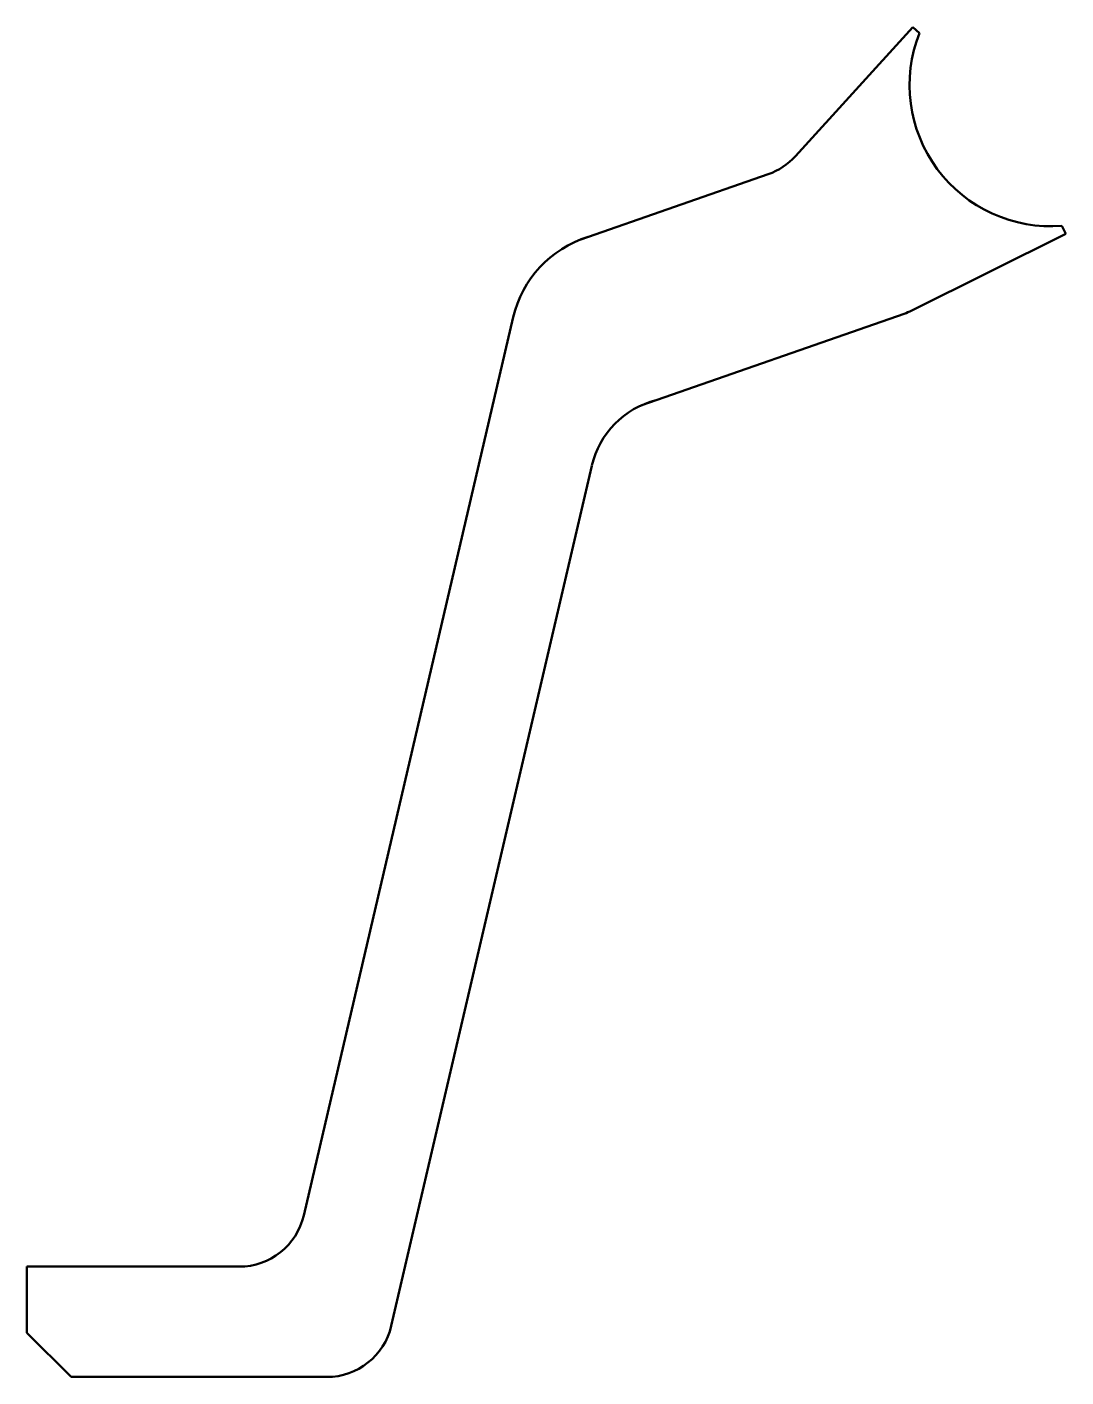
# Model space of a CAD drawing. Header units: millimetres. Extents: x 30389 to 30624, y -4939 to -4633.
import ezdxf

# ---------------------------------------------------------------- set-up
doc = ezdxf.new("R2010")
doc.units = ezdxf.units.MM
doc.layers.add('Con', color=6, linetype='Continuous', lineweight=50)

msp = doc.modelspace()

# ---------------------------------------------------------------- linework, layer by layer
at = {"layer": 'Con'}
for p, q in [((30589.25, -4633.49), (30562.64, -4662.75)), ((30589.25, -4633.49), (30590.76, -4634.86)), ((30513.99, -4681.62), (30556.48, -4666.82)), ((30623.97, -4680.36), (30623.06, -4678.53)), ((30623.97, -4680.36), (30589.03, -4697.71)), ((30498.7, -4699.25), (30451.22, -4902.73)), ((30527.83, -4719.16), (30587.29, -4698.45)), ((30516.52, -4732.87), (30471.06, -4927.73)), ((30436.62, -4914.32), (30388.52, -4914.32)), ((30388.52, -4914.32), (30388.52, -4929.32)), ((30398.52, -4939.32), (30388.52, -4929.32)), ((30398.52, -4939.32), (30456.46, -4939.32))]:
    msp.add_line(p, q, dxfattribs=at)
for centre, radius, start, end in [((30620.52, -4646.63), 32, 158.4254, 274.5566), ((30551.55, -4652.66), 15, 289.2077, 317.7123), ((30523.04, -4704.93), 25, 107.1922, 166.8675), ((30582.35, -4684.28), 15, 289.2077, 296.4092), ((30536, -4737.41), 20, 104.2985, 166.8675), ((30436.62, -4899.32), 15, 270, 346.8675), ((30456.46, -4924.32), 15, 270, 346.8675)]:
    msp.add_arc(centre, radius, start, end, dxfattribs=at)

doc.saveas('drawing.dxf')
